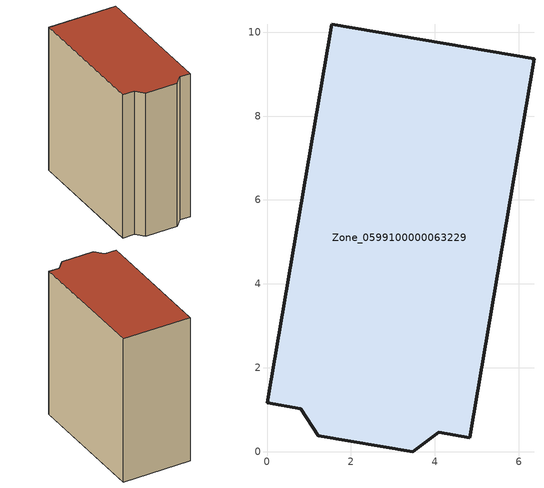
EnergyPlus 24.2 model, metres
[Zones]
Zone_0599100000063229
 floor ground (C_G): 6.36,9.36 4.83,0.34 4.09,0.47 3.47,0 1.22,0.39 0.8,1.03 0,1.17 1.54,10.19 z0
 wall outside (C_F): 0.8,1.03 1.22,0.39 3.47,0 4.09,0.47 4.83,0.34 6.36,9.36 1.54,10.19 0,1.17 0.8,1.03 z0:10.68
 roof outside (C_R): 6.36,9.36 1.54,10.19 0,1.17 0.8,1.03 1.22,0.39 3.47,0 4.09,0.47 4.83,0.34 z10.68
[BUILDING]
Pand.0599100000063229: North Axis=0; Terrain=City; Loads Convergence Tolerance Value=0.04; Temperature Convergence Tolerance Value=0.4; Solar Distribution=FullExterior; Maximum Number of Warmup Days=25; Minimum Number of Warmup Days=1
[Site:Location]
Rotterdam.The.Hague.AP_ZH_NLD Design_Conditions: Latitude=51.96; Longitude=4.45; Time Zone=1; Elevation=-4.5
[SITE:GROUNDTEMPERATURE:BUILDINGSURFACE]
18, 18, 18, 18, 18, 18, 18, 18, 18, 18, 18, 18
[MATERIAL] Thermal Absorptance=0.9; Solar Absorptance=0.7; Visible Absorptance=0.7
Name | Roughness | Thickness | Conductivity | Density | Specific Heat
G.TI.1946 | MediumSmooth | 0.15 | 1 | 540 | 1210
F.TI.1946 | Rough | 0.3 | 0.857143 | 1920 | 840
R.TI.1946 | MediumRough | 0.2 | 0.1 | 1500 | 1000
[CONSTRUCTION]
C_G: G.TI.1946
C_F: F.TI.1946
C_R: R.TI.1946
[ZONE]
Zone_0599100000063229: Type=1; Multiplier=1; Ceiling Height=Autocalculate; Volume=Autocalculate; Floor Area=autocalculate; Part of Total Floor Area=Yes
[ZONEINFILTRATION:DESIGNFLOWRATE]
Infil_Zone_0599100000063229: Zone or ZoneList or Space or SpaceList=Zone_0599100000063229; Schedule=AlwaysOn; Design Flow Rate Calculation Method=Flow/Area; Flow Rate per Floor Area=0.003; Constant Term Coefficient=1; Temperature Term Coefficient=0; Velocity Term Coefficient=0; Velocity Squared Term Coefficient=0
[HVACTEMPLATE:ZONE:IDEALLOADSAIRSYSTEM]
Zone_0599100000063229: Maximum Heating Supply Air Temperature=50; Minimum Cooling Supply Air Temperature=13; Maximum Heating Supply Air Humidity Ratio=0.0156; Minimum Cooling Supply Air Humidity Ratio=0.0077; Heating Limit=NoLimit; Cooling Limit=NoLimit; Dehumidification Control Type=ConstantSensibleHeatRatio; Cooling Sensible Heat Ratio=0.7; Dehumidification Setpoint=60; Humidification Control Type=None; Humidification Setpoint=30; Outdoor Air Method=None; Outdoor Air Flow Rate per Person=0.00944; Outdoor Air Flow Rate per Zone Floor Area=0; Outdoor Air Flow Rate per Zone=0; Demand Controlled Ventilation Type=None; Outdoor Air Economizer Type=NoEconomizer; Heat Recovery Type=None; Sensible Heat Recovery Effectiveness=0.7; Latent Heat Recovery Effectiveness=0.65
[ZONECONTROL:THERMOSTAT]
ThermostatControl_Zone_0599100000063229: Zone or ZoneList=Zone_0599100000063229; Control Type Schedule=DualSetpointControlType; Control 1=Thermostat_Zone_0599100000063229; Temperature Difference Between Cutout And Setpoint=0
[THERMOSTATSETPOINT:DUALSETPOINT]
Thermostat_Zone_0599100000063229: Heating Setpoint Temperature Schedule=HeatingSetpoint_Zone_0599100000063229; Cooling Setpoint Temperature Schedule=CoolingSetpoint_Zone_0599100000063229
[SCHEDULE:COMPACT]
HeatingSetpoint_Zone_0599100000063229: Through: 12/31, For: AllDays, Until: 24:00, 21
CoolingSetpoint_Zone_0599100000063229: Through: 12/31, For: AllDays, Until: 24:00, 24
DualSetpointControlType: Through: 12/31, For: AllDays, Until: 24:00, 4
AlwaysOn: Through: 12/31, For: AllDays, Until: 24:00, 1
